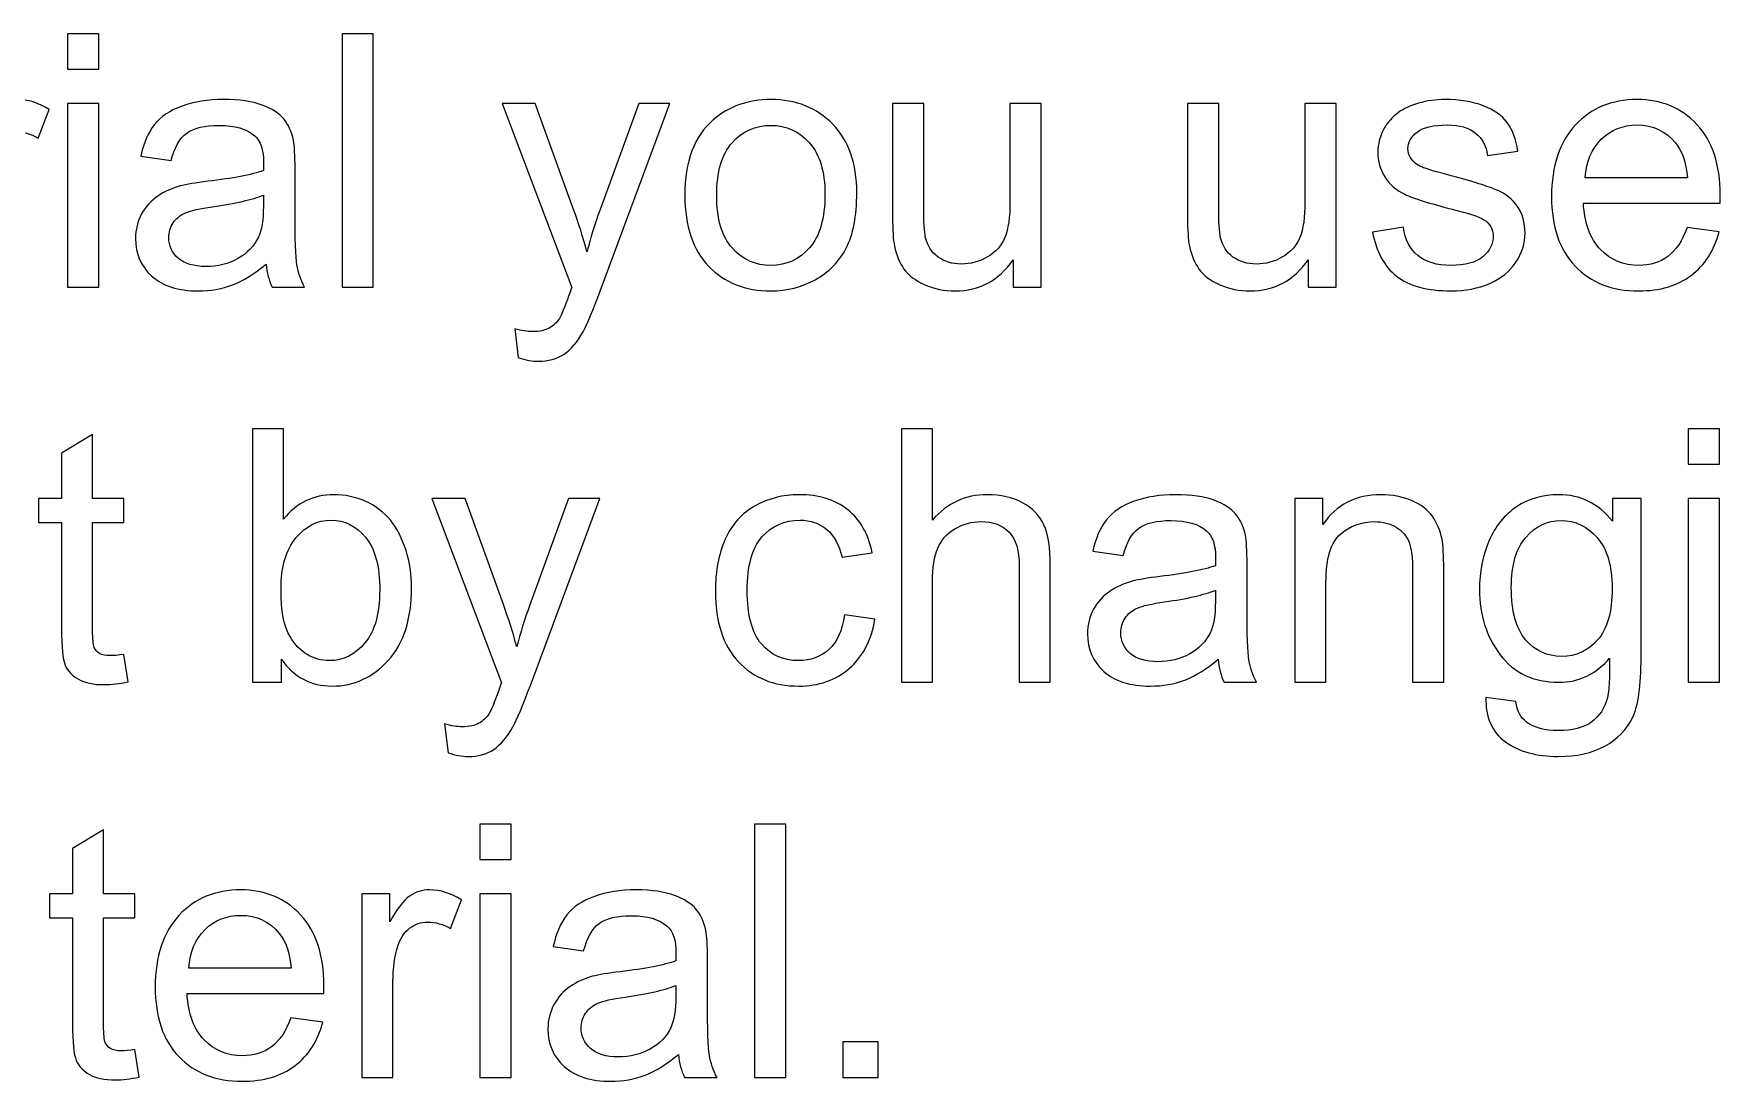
# Model space of a CAD drawing. Header units: millimetres. Extents: x -423 to 423, y -251 to 251.
# Drawn here: x 26.31 to 69.32, y 224 to 250.72 of the extents above; entities that cross this region are included whole.
import ezdxf

# ---------------------------------------------------------------- set-up
doc = ezdxf.new("R2010")
doc.units = ezdxf.units.MM
doc.header["$MEASUREMENT"] = 0
doc.layers.add('Layer 1', color=7, linetype='Continuous')

msp = doc.modelspace()

# ---------------------------------------------------------------- linework, layer by layer
at = {"layer": 'Layer 1', "color": 1}
for points, knots in [([(27.1727, 249.8146), (27.1727, 249.8146), (27.1727, 250.7166), (27.1727, 250.7166), (27.1727, 250.7166), (27.9664, 250.7166), (27.9664, 250.7166), (27.9664, 250.7166), (27.9664, 249.8146), (27.9664, 249.8146), (27.9664, 249.8146), (27.1727, 249.8146), (27.1727, 249.8146)], [0, 0, 0, 0, 0.25, 0.25, 0.25, 0.5, 0.5, 0.5, 0.75, 0.75, 0.75, 1, 1, 1, 1]), ([(34.1756, 244.258), (34.1756, 244.258), (34.1756, 250.7166), (34.1756, 250.7166), (34.1756, 250.7166), (34.9694, 250.7166), (34.9694, 250.7166), (34.9694, 250.7166), (34.9694, 244.258), (34.9694, 244.258), (34.9694, 244.258), (34.1756, 244.258), (34.1756, 244.258)], [0, 0, 0, 0, 0.25, 0.25, 0.25, 0.5, 0.5, 0.5, 0.75, 0.75, 0.75, 1, 1, 1, 1]), ([(24.1598, 244.258), (24.1598, 244.258), (24.1598, 248.9396), (24.1598, 248.9396), (24.1598, 248.9396), (24.8725, 248.9396), (24.8725, 248.9396), (24.8725, 248.9396), (24.8725, 248.2225), (24.8725, 248.2225), (25.0544, 248.5548), (25.2228, 248.7742), (25.3776, 248.8795), (25.5324, 248.9862), (25.7024, 249.0388), (25.8873, 249.0388), (26.1549, 249.0388), (26.427, 248.9547), (26.7036, 248.7878), (26.7036, 248.7878), (26.421, 248.0556), (26.421, 248.0556), (26.2285, 248.1639), (26.0361, 248.218), (25.8437, 248.218), (25.6708, 248.218), (25.5159, 248.1653), (25.3791, 248.0616), (25.2423, 247.9579), (25.1446, 247.8136), (25.086, 247.6286), (24.9972, 247.3475), (24.9536, 247.0393), (24.9536, 246.704), (24.9536, 246.704), (24.9536, 244.258), (24.9536, 244.258), (24.9536, 244.258), (24.1598, 244.258), (24.1598, 244.258)], [0, 0, 0, 0, 0.0769231, 0.0769231, 0.0769231, 0.1538462, 0.1538462, 0.1538462, 0.2307692, 0.2307692, 0.2307692, 0.3076923, 0.3076923, 0.3076923, 0.3846154, 0.3846154, 0.3846154, 0.4615385, 0.4615385, 0.4615385, 0.5384615, 0.5384615, 0.5384615, 0.6153846, 0.6153846, 0.6153846, 0.6923077, 0.6923077, 0.6923077, 0.7692308, 0.7692308, 0.7692308, 0.8461538, 0.8461538, 0.8461538, 0.9230769, 0.9230769, 0.9230769, 1, 1, 1, 1]), ([(27.1727, 244.258), (27.1727, 244.258), (27.1727, 248.9396), (27.1727, 248.9396), (27.1727, 248.9396), (27.9664, 248.9396), (27.9664, 248.9396), (27.9664, 248.9396), (27.9664, 244.258), (27.9664, 244.258), (27.9664, 244.258), (27.1727, 244.258), (27.1727, 244.258)], [0, 0, 0, 0, 0.25, 0.25, 0.25, 0.5, 0.5, 0.5, 0.75, 0.75, 0.75, 1, 1, 1, 1]), ([(32.2346, 244.8443), (31.94, 244.5932), (31.6558, 244.4174), (31.3838, 244.3137), (31.1116, 244.2099), (30.8199, 244.1588), (30.5072, 244.1588), (29.9931, 244.1588), (29.5977, 244.2836), (29.321, 244.5347), (29.0445, 244.7842), (28.9061, 245.1044), (28.9061, 245.4938), (28.9061, 245.7223), (28.9587, 245.9313), (29.0624, 246.1208), (29.1677, 246.3102), (29.3045, 246.4605), (29.4729, 246.5747), (29.6428, 246.689), (29.8323, 246.7762), (30.0442, 246.8348), (30.2006, 246.8754), (30.4366, 246.9145), (30.7508, 246.9536), (31.3913, 247.0288), (31.8648, 247.1205), (32.1671, 247.2257), (32.17, 247.334), (32.1716, 247.4031), (32.1716, 247.4317), (32.1716, 247.7534), (32.0964, 247.9805), (31.946, 248.1127), (31.743, 248.2917), (31.4409, 248.3804), (31.041, 248.3804), (30.6666, 248.3804), (30.39, 248.3142), (30.2126, 248.1834), (30.0337, 248.0526), (29.9029, 247.8211), (29.8172, 247.4873), (29.8172, 247.4873), (29.0414, 247.5956), (29.0414, 247.5956), (29.1121, 247.9278), (29.2279, 248.197), (29.3902, 248.4014), (29.5526, 248.6059), (29.7871, 248.7622), (30.0938, 248.8735), (30.399, 248.9832), (30.7553, 249.0388), (31.1582, 249.0388), (31.5582, 249.0388), (31.8844, 248.9923), (32.1354, 248.8975), (32.385, 248.8028), (32.57, 248.6855), (32.6872, 248.5427), (32.8044, 248.3999), (32.8872, 248.2195), (32.9353, 248.0015), (32.9608, 247.8662), (32.9744, 247.6227), (32.9744, 247.2723), (32.9744, 247.2723), (32.9744, 246.22), (32.9744, 246.22), (32.9744, 245.4848), (32.9909, 245.0202), (33.024, 244.8233), (33.0555, 244.6264), (33.1217, 244.4384), (33.2179, 244.258), (33.2179, 244.258), (32.3881, 244.258), (32.3881, 244.258), (32.3084, 244.4249), (32.2572, 244.6203), (32.2346, 244.8443)], [0, 0, 0, 0, 0.037037, 0.037037, 0.037037, 0.0740741, 0.0740741, 0.0740741, 0.1111111, 0.1111111, 0.1111111, 0.1481481, 0.1481481, 0.1481481, 0.1851852, 0.1851852, 0.1851852, 0.2222222, 0.2222222, 0.2222222, 0.2592593, 0.2592593, 0.2592593, 0.2962963, 0.2962963, 0.2962963, 0.3333333, 0.3333333, 0.3333333, 0.3703704, 0.3703704, 0.3703704, 0.4074074, 0.4074074, 0.4074074, 0.4444444, 0.4444444, 0.4444444, 0.4814815, 0.4814815, 0.4814815, 0.5185185, 0.5185185, 0.5185185, 0.5555556, 0.5555556, 0.5555556, 0.5925926, 0.5925926, 0.5925926, 0.6296296, 0.6296296, 0.6296296, 0.6666667, 0.6666667, 0.6666667, 0.7037037, 0.7037037, 0.7037037, 0.7407407, 0.7407407, 0.7407407, 0.7777778, 0.7777778, 0.7777778, 0.8148148, 0.8148148, 0.8148148, 0.8518519, 0.8518519, 0.8518519, 0.8888889, 0.8888889, 0.8888889, 0.9259259, 0.9259259, 0.9259259, 0.962963, 0.962963, 0.962963, 1, 1, 1, 1]), ([(38.6679, 242.4584), (38.6679, 242.4584), (38.5776, 243.1921), (38.5776, 243.1921), (38.752, 243.1454), (38.9023, 243.1214), (39.0316, 243.1214), (39.2091, 243.1214), (39.3504, 243.1515), (39.4556, 243.2101), (39.5624, 243.2688), (39.6496, 243.3515), (39.7173, 243.4567), (39.7669, 243.5363), (39.848, 243.7333), (39.9592, 244.049), (39.9743, 244.0926), (39.9968, 244.1572), (40.0299, 244.243), (40.0299, 244.243), (38.2529, 248.9396), (38.2529, 248.9396), (38.2529, 248.9396), (39.1009, 248.9396), (39.1009, 248.9396), (39.1009, 248.9396), (40.0781, 246.2365), (40.0781, 246.2365), (40.2058, 245.8952), (40.3186, 245.5344), (40.4193, 245.1555), (40.511, 245.5119), (40.6193, 245.8636), (40.7456, 246.2094), (40.7456, 246.2094), (41.7439, 248.9396), (41.7439, 248.9396), (41.7439, 248.9396), (42.5361, 248.9396), (42.5361, 248.9396), (42.5361, 248.9396), (40.7666, 244.1769), (40.7666, 244.1769), (40.5756, 243.6642), (40.4268, 243.3123), (40.3201, 243.1184), (40.1788, 242.8583), (40.0164, 242.6674), (39.8345, 242.5456), (39.651, 242.4239), (39.4331, 242.3637), (39.1805, 242.3637), (39.0271, 242.3637), (38.8558, 242.3952), (38.6679, 242.4584)], [0, 0, 0, 0, 0.0555556, 0.0555556, 0.0555556, 0.1111111, 0.1111111, 0.1111111, 0.1666667, 0.1666667, 0.1666667, 0.2222222, 0.2222222, 0.2222222, 0.2777778, 0.2777778, 0.2777778, 0.3333333, 0.3333333, 0.3333333, 0.3888889, 0.3888889, 0.3888889, 0.4444444, 0.4444444, 0.4444444, 0.5, 0.5, 0.5, 0.5555556, 0.5555556, 0.5555556, 0.6111111, 0.6111111, 0.6111111, 0.6666667, 0.6666667, 0.6666667, 0.7222222, 0.7222222, 0.7222222, 0.7777778, 0.7777778, 0.7777778, 0.8333333, 0.8333333, 0.8333333, 0.8888889, 0.8888889, 0.8888889, 0.9444444, 0.9444444, 0.9444444, 1, 1, 1, 1]), ([(42.9164, 246.5988), (42.9164, 247.4633), (43.157, 248.1037), (43.6396, 248.5202), (44.041, 248.866), (44.5326, 249.0388), (45.1114, 249.0388), (45.7534, 249.0388), (46.2796, 248.8284), (46.6885, 248.4074), (47.0959, 247.988), (47.3004, 247.4062), (47.3004, 246.665), (47.3004, 246.0636), (47.2102, 245.5916), (47.0298, 245.2472), (46.8494, 244.903), (46.5863, 244.6353), (46.2405, 244.4444), (45.8962, 244.2535), (45.5188, 244.1588), (45.1114, 244.1588), (44.456, 244.1588), (43.9268, 244.3678), (43.5223, 244.7872), (43.1179, 245.2066), (42.9164, 245.811), (42.9164, 246.5988)], [0, 0, 0, 0, 0.1111111, 0.1111111, 0.1111111, 0.2222222, 0.2222222, 0.2222222, 0.3333333, 0.3333333, 0.3333333, 0.4444444, 0.4444444, 0.4444444, 0.5555556, 0.5555556, 0.5555556, 0.6666667, 0.6666667, 0.6666667, 0.7777778, 0.7777778, 0.7777778, 0.8888889, 0.8888889, 0.8888889, 1, 1, 1, 1]), ([(51.2889, 244.258), (51.2889, 244.258), (51.2889, 244.9541), (51.2889, 244.9541), (50.9252, 244.4233), (50.432, 244.1588), (49.8081, 244.1588), (49.533, 244.1588), (49.2759, 244.2114), (49.0368, 244.3166), (48.7978, 244.4233), (48.6204, 244.5556), (48.5046, 244.715), (48.3889, 244.8759), (48.3077, 245.0714), (48.2611, 245.3029), (48.2295, 245.4592), (48.213, 245.7058), (48.213, 246.0425), (48.213, 246.0425), (48.213, 248.9396), (48.213, 248.9396), (48.213, 248.9396), (49.0068, 248.9396), (49.0068, 248.9396), (49.0068, 248.9396), (49.0068, 246.3493), (49.0068, 246.3493), (49.0068, 245.9358), (49.0234, 245.6562), (49.0549, 245.5133), (49.1045, 245.3044), (49.2098, 245.142), (49.3721, 245.0232), (49.533, 244.9045), (49.7315, 244.8443), (49.9689, 244.8443), (50.2065, 244.8443), (50.429, 244.9045), (50.6365, 245.0262), (50.8439, 245.148), (50.9913, 245.3149), (51.0785, 245.5239), (51.1642, 245.7329), (51.2078, 246.038), (51.2078, 246.4365), (51.2078, 246.4365), (51.2078, 248.9396), (51.2078, 248.9396), (51.2078, 248.9396), (52.0016, 248.9396), (52.0016, 248.9396), (52.0016, 248.9396), (52.0016, 244.258), (52.0016, 244.258), (52.0016, 244.258), (51.2889, 244.258), (51.2889, 244.258)], [0, 0, 0, 0, 0.0526316, 0.0526316, 0.0526316, 0.1052632, 0.1052632, 0.1052632, 0.1578947, 0.1578947, 0.1578947, 0.2105263, 0.2105263, 0.2105263, 0.2631579, 0.2631579, 0.2631579, 0.3157895, 0.3157895, 0.3157895, 0.3684211, 0.3684211, 0.3684211, 0.4210526, 0.4210526, 0.4210526, 0.4736842, 0.4736842, 0.4736842, 0.5263158, 0.5263158, 0.5263158, 0.5789474, 0.5789474, 0.5789474, 0.6315789, 0.6315789, 0.6315789, 0.6842105, 0.6842105, 0.6842105, 0.7368421, 0.7368421, 0.7368421, 0.7894737, 0.7894737, 0.7894737, 0.8421053, 0.8421053, 0.8421053, 0.8947368, 0.8947368, 0.8947368, 0.9473684, 0.9473684, 0.9473684, 1, 1, 1, 1]), ([(58.812, 244.258), (58.812, 244.258), (58.812, 244.9541), (58.812, 244.9541), (58.4483, 244.4233), (57.9551, 244.1588), (57.3312, 244.1588), (57.0561, 244.1588), (56.799, 244.2114), (56.5599, 244.3166), (56.3209, 244.4233), (56.1435, 244.5556), (56.0277, 244.715), (55.912, 244.8759), (55.8308, 245.0714), (55.7842, 245.3029), (55.7526, 245.4592), (55.7361, 245.7058), (55.7361, 246.0425), (55.7361, 246.0425), (55.7361, 248.9396), (55.7361, 248.9396), (55.7361, 248.9396), (56.5299, 248.9396), (56.5299, 248.9396), (56.5299, 248.9396), (56.5299, 246.3493), (56.5299, 246.3493), (56.5299, 245.9358), (56.5465, 245.6562), (56.578, 245.5133), (56.6276, 245.3044), (56.7329, 245.142), (56.8952, 245.0232), (57.0561, 244.9045), (57.2546, 244.8443), (57.492, 244.8443), (57.7296, 244.8443), (57.9521, 244.9045), (58.1596, 245.0262), (58.367, 245.148), (58.5144, 245.3149), (58.6016, 245.5239), (58.6873, 245.7329), (58.7309, 246.038), (58.7309, 246.4365), (58.7309, 246.4365), (58.7309, 248.9396), (58.7309, 248.9396), (58.7309, 248.9396), (59.5247, 248.9396), (59.5247, 248.9396), (59.5247, 248.9396), (59.5247, 244.258), (59.5247, 244.258), (59.5247, 244.258), (58.812, 244.258), (58.812, 244.258)], [0, 0, 0, 0, 0.0526316, 0.0526316, 0.0526316, 0.1052632, 0.1052632, 0.1052632, 0.1578947, 0.1578947, 0.1578947, 0.2105263, 0.2105263, 0.2105263, 0.2631579, 0.2631579, 0.2631579, 0.3157895, 0.3157895, 0.3157895, 0.3684211, 0.3684211, 0.3684211, 0.4210526, 0.4210526, 0.4210526, 0.4736842, 0.4736842, 0.4736842, 0.5263158, 0.5263158, 0.5263158, 0.5789474, 0.5789474, 0.5789474, 0.6315789, 0.6315789, 0.6315789, 0.6842105, 0.6842105, 0.6842105, 0.7368421, 0.7368421, 0.7368421, 0.7894737, 0.7894737, 0.7894737, 0.8421053, 0.8421053, 0.8421053, 0.8947368, 0.8947368, 0.8947368, 0.9473684, 0.9473684, 0.9473684, 1, 1, 1, 1]), ([(60.4553, 245.6562), (60.4553, 245.6562), (61.2401, 245.7825), (61.2401, 245.7825), (61.2837, 245.4682), (61.407, 245.2277), (61.6085, 245.0593), (61.8099, 244.8925), (62.0926, 244.8083), (62.4534, 244.8083), (62.8187, 244.8083), (63.0893, 244.8819), (63.2667, 245.0307), (63.4426, 245.1781), (63.5313, 245.3525), (63.5313, 245.5524), (63.5313, 245.7313), (63.4516, 245.8726), (63.2938, 245.9749), (63.1825, 246.0456), (62.9119, 246.1342), (62.4819, 246.244), (61.9016, 246.3898), (61.5002, 246.5162), (61.2747, 246.6229), (61.0507, 246.7311), (60.8808, 246.8784), (60.765, 247.0679), (60.6492, 247.2558), (60.5906, 247.4648), (60.5906, 247.6933), (60.5906, 247.9023), (60.6388, 248.0947), (60.7334, 248.2721), (60.8297, 248.4495), (60.959, 248.5969), (61.1228, 248.7142), (61.2461, 248.8043), (61.4145, 248.881), (61.6264, 248.9441), (61.8399, 249.0073), (62.067, 249.0388), (62.3105, 249.0388), (62.6774, 249.0388), (62.9991, 248.9862), (63.2757, 248.8795), (63.5538, 248.7742), (63.7583, 248.6299), (63.8907, 248.4495), (64.0214, 248.2676), (64.1131, 248.0256), (64.1627, 247.7219), (64.1627, 247.7219), (63.387, 247.6136), (63.387, 247.6136), (63.3524, 247.8571), (63.2501, 248.0481), (63.0818, 248.1849), (62.9134, 248.3217), (62.6758, 248.3894), (62.3676, 248.3894), (62.0053, 248.3894), (61.7453, 248.3292), (61.5904, 248.209), (61.4355, 248.0887), (61.3574, 247.9474), (61.3574, 247.7865), (61.3574, 247.6843), (61.389, 247.591), (61.4536, 247.5084), (61.5182, 247.4241), (61.6189, 247.3535), (61.7573, 247.2979), (61.837, 247.2678), (62.0685, 247.2002), (62.4564, 247.0949), (63.0157, 246.9461), (63.4065, 246.8228), (63.629, 246.7281), (63.8515, 246.6334), (64.0259, 246.4936), (64.1522, 246.3131), (64.28, 246.1312), (64.3432, 245.9057), (64.3432, 245.6351), (64.3432, 245.372), (64.2664, 245.124), (64.1116, 244.8909), (63.9568, 244.6579), (63.7343, 244.4775), (63.4441, 244.3497), (63.1525, 244.2219), (62.8232, 244.1588), (62.4564, 244.1588), (61.849, 244.1588), (61.3845, 244.285), (61.0657, 244.5361), (60.747, 244.7887), (60.5441, 245.1615), (60.4553, 245.6562)], [0, 0, 0, 0, 0.030303, 0.030303, 0.030303, 0.0606061, 0.0606061, 0.0606061, 0.0909091, 0.0909091, 0.0909091, 0.1212121, 0.1212121, 0.1212121, 0.1515152, 0.1515152, 0.1515152, 0.1818182, 0.1818182, 0.1818182, 0.2121212, 0.2121212, 0.2121212, 0.2424242, 0.2424242, 0.2424242, 0.2727273, 0.2727273, 0.2727273, 0.3030303, 0.3030303, 0.3030303, 0.3333333, 0.3333333, 0.3333333, 0.3636364, 0.3636364, 0.3636364, 0.3939394, 0.3939394, 0.3939394, 0.4242424, 0.4242424, 0.4242424, 0.4545455, 0.4545455, 0.4545455, 0.4848485, 0.4848485, 0.4848485, 0.5151515, 0.5151515, 0.5151515, 0.5454545, 0.5454545, 0.5454545, 0.5757576, 0.5757576, 0.5757576, 0.6060606, 0.6060606, 0.6060606, 0.6363636, 0.6363636, 0.6363636, 0.6666667, 0.6666667, 0.6666667, 0.6969697, 0.6969697, 0.6969697, 0.7272727, 0.7272727, 0.7272727, 0.7575758, 0.7575758, 0.7575758, 0.7878788, 0.7878788, 0.7878788, 0.8181818, 0.8181818, 0.8181818, 0.8484848, 0.8484848, 0.8484848, 0.8787879, 0.8787879, 0.8787879, 0.9090909, 0.9090909, 0.9090909, 0.9393939, 0.9393939, 0.9393939, 0.969697, 0.969697, 0.969697, 1, 1, 1, 1]), ([(68.4745, 245.7734), (68.4745, 245.7734), (69.2954, 245.6652), (69.2954, 245.6652), (69.1675, 245.1886), (68.9285, 244.8173), (68.5798, 244.5542), (68.2309, 244.2911), (67.7859, 244.1588), (67.2432, 244.1588), (66.5607, 244.1588), (66.0194, 244.3692), (65.6195, 244.7902), (65.2196, 245.2096), (65.0197, 245.8005), (65.0197, 246.5597), (65.0197, 247.3445), (65.2211, 247.9549), (65.6255, 248.3879), (66.0299, 248.8223), (66.5546, 249.0388), (67.1996, 249.0388), (67.8235, 249.0388), (68.3332, 248.8268), (68.7286, 248.4014), (69.124, 247.9759), (69.3224, 247.3776), (69.3224, 246.6063), (69.3224, 246.5597), (69.3209, 246.4891), (69.3179, 246.3958), (69.3179, 246.3958), (65.8315, 246.3958), (65.8315, 246.3958), (65.8616, 245.8832), (66.0059, 245.4893), (66.2675, 245.2172), (66.5276, 244.9451), (66.8538, 244.8083), (67.2432, 244.8083), (67.5333, 244.8083), (67.7814, 244.8849), (67.9858, 245.0383), (68.1919, 245.1916), (68.3542, 245.4367), (68.4745, 245.7734)], [0, 0, 0, 0, 0.0666667, 0.0666667, 0.0666667, 0.1333333, 0.1333333, 0.1333333, 0.2, 0.2, 0.2, 0.2666667, 0.2666667, 0.2666667, 0.3333333, 0.3333333, 0.3333333, 0.4, 0.4, 0.4, 0.4666667, 0.4666667, 0.4666667, 0.5333333, 0.5333333, 0.5333333, 0.6, 0.6, 0.6, 0.6666667, 0.6666667, 0.6666667, 0.7333333, 0.7333333, 0.7333333, 0.8, 0.8, 0.8, 0.8666667, 0.8666667, 0.8666667, 0.9333333, 0.9333333, 0.9333333, 1, 1, 1, 1]), ([(43.7282, 246.5973), (43.7282, 245.999), (43.8591, 245.5509), (44.1207, 245.2548), (44.3838, 244.9571), (44.713, 244.8083), (45.1114, 244.8083), (45.5054, 244.8083), (45.8331, 244.9571), (46.0962, 245.2562), (46.3578, 245.5554), (46.4885, 246.011), (46.4885, 246.6229), (46.4885, 247.2002), (46.3562, 247.6377), (46.0931, 247.9338), (45.8301, 248.2315), (45.5023, 248.3804), (45.1114, 248.3804), (44.713, 248.3804), (44.3838, 248.233), (44.1207, 247.9368), (43.8591, 247.6406), (43.7282, 247.1942), (43.7282, 246.5973)], [0, 0, 0, 0, 0.125, 0.125, 0.125, 0.25, 0.25, 0.25, 0.375, 0.375, 0.375, 0.5, 0.5, 0.5, 0.625, 0.625, 0.625, 0.75, 0.75, 0.75, 0.875, 0.875, 0.875, 1, 1, 1, 1]), ([(65.8766, 247.0453), (65.8766, 247.0453), (68.4835, 247.0453), (68.4835, 247.0453), (68.4489, 247.4392), (68.3482, 247.7339), (68.1844, 247.9309), (67.9333, 248.236), (67.6055, 248.3894), (67.2041, 248.3894), (66.8402, 248.3894), (66.5351, 248.2676), (66.287, 248.024), (66.0405, 247.7805), (65.9036, 247.4542), (65.8766, 247.0453)], [0, 0, 0, 0, 0.2, 0.2, 0.2, 0.4, 0.4, 0.4, 0.6, 0.6, 0.6, 0.8, 0.8, 0.8, 1, 1, 1, 1]), ([(32.1716, 246.6034), (31.8829, 246.4861), (31.4499, 246.3869), (30.8726, 246.3056), (30.5448, 246.259), (30.3133, 246.2064), (30.178, 246.1478), (30.0427, 246.0891), (29.939, 246.0035), (29.8653, 245.8922), (29.7916, 245.7794), (29.754, 245.6546), (29.754, 245.5164), (29.754, 245.3074), (29.8337, 245.1315), (29.9946, 244.9917), (30.1555, 244.8518), (30.39, 244.7812), (30.6982, 244.7812), (31.0034, 244.7812), (31.2755, 244.8473), (31.5145, 244.9811), (31.7521, 245.1134), (31.928, 245.2954), (32.0392, 245.5254), (32.125, 245.7043), (32.1671, 245.9673), (32.1671, 246.3147), (32.1671, 246.3147), (32.1716, 246.6034), (32.1716, 246.6034)], [0, 0, 0, 0, 0.1, 0.1, 0.1, 0.2, 0.2, 0.2, 0.3, 0.3, 0.3, 0.4, 0.4, 0.4, 0.5, 0.5, 0.5, 0.6, 0.6, 0.6, 0.7, 0.7, 0.7, 0.8, 0.8, 0.8, 0.9, 0.9, 0.9, 1, 1, 1, 1]), ([(28.6061, 234.8887), (28.6061, 234.8887), (28.7143, 234.1881), (28.7143, 234.1881), (28.4919, 234.1415), (28.2919, 234.1175), (28.1175, 234.1175), (27.8303, 234.1175), (27.6079, 234.1626), (27.4485, 234.2543), (27.2906, 234.346), (27.1794, 234.4648), (27.1147, 234.6136), (27.0501, 234.7624), (27.0185, 235.0751), (27.0185, 235.5518), (27.0185, 235.5518), (27.0185, 238.2489), (27.0185, 238.2489), (27.0185, 238.2489), (26.4321, 238.2489), (26.4321, 238.2489), (26.4321, 238.2489), (26.4321, 238.8622), (26.4321, 238.8622), (26.4321, 238.8622), (27.0185, 238.8622), (27.0185, 238.8622), (27.0185, 238.8622), (27.0185, 240.0199), (27.0185, 240.0199), (27.0185, 240.0199), (27.8123, 240.4965), (27.8123, 240.4965), (27.8123, 240.4965), (27.8123, 238.8622), (27.8123, 238.8622), (27.8123, 238.8622), (28.6061, 238.8622), (28.6061, 238.8622), (28.6061, 238.8622), (28.6061, 238.2489), (28.6061, 238.2489), (28.6061, 238.2489), (27.8123, 238.2489), (27.8123, 238.2489), (27.8123, 238.2489), (27.8123, 235.5066), (27.8123, 235.5066), (27.8123, 235.2796), (27.8259, 235.1338), (27.8544, 235.0692), (27.8815, 235.0045), (27.9265, 234.9533), (27.9897, 234.9143), (28.0529, 234.8767), (28.143, 234.8571), (28.2603, 234.8571), (28.3475, 234.8571), (28.4633, 234.8677), (28.6061, 234.8887)], [0, 0, 0, 0, 0.05, 0.05, 0.05, 0.1, 0.1, 0.1, 0.15, 0.15, 0.15, 0.2, 0.2, 0.2, 0.25, 0.25, 0.25, 0.3, 0.3, 0.3, 0.35, 0.35, 0.35, 0.4, 0.4, 0.4, 0.45, 0.45, 0.45, 0.5, 0.5, 0.5, 0.55, 0.55, 0.55, 0.6, 0.6, 0.6, 0.65, 0.65, 0.65, 0.7, 0.7, 0.7, 0.75, 0.75, 0.75, 0.8, 0.8, 0.8, 0.85, 0.85, 0.85, 0.9, 0.9, 0.9, 0.95, 0.95, 0.95, 1, 1, 1, 1]), ([(32.6262, 234.1806), (32.6262, 234.1806), (31.8866, 234.1806), (31.8866, 234.1806), (31.8866, 234.1806), (31.8866, 240.6393), (31.8866, 240.6393), (31.8866, 240.6393), (32.6803, 240.6393), (32.6803, 240.6393), (32.6803, 240.6393), (32.6803, 238.3345), (32.6803, 238.3345), (33.0156, 238.7525), (33.4426, 238.9614), (33.9627, 238.9614), (34.2499, 238.9614), (34.5236, 238.9043), (34.7806, 238.7886), (35.0377, 238.6728), (35.2482, 238.5089), (35.415, 238.2999), (35.5805, 238.0895), (35.7112, 237.837), (35.8045, 237.5408), (35.8992, 237.2461), (35.9458, 236.9289), (35.9458, 236.5921), (35.9458, 235.7923), (35.7474, 235.1729), (35.352, 234.7369), (34.955, 234.2994), (34.4799, 234.0814), (33.9252, 234.0814), (33.3734, 234.0814), (32.9405, 234.3115), (32.6262, 234.7699), (32.6262, 234.7699), (32.6262, 234.1806), (32.6262, 234.1806)], [0, 0, 0, 0, 0.0769231, 0.0769231, 0.0769231, 0.1538462, 0.1538462, 0.1538462, 0.2307692, 0.2307692, 0.2307692, 0.3076923, 0.3076923, 0.3076923, 0.3846154, 0.3846154, 0.3846154, 0.4615385, 0.4615385, 0.4615385, 0.5384615, 0.5384615, 0.5384615, 0.6153846, 0.6153846, 0.6153846, 0.6923077, 0.6923077, 0.6923077, 0.7692308, 0.7692308, 0.7692308, 0.8461538, 0.8461538, 0.8461538, 0.9230769, 0.9230769, 0.9230769, 1, 1, 1, 1]), ([(48.4391, 234.1806), (48.4391, 234.1806), (48.4391, 240.6393), (48.4391, 240.6393), (48.4391, 240.6393), (49.2329, 240.6393), (49.2329, 240.6393), (49.2329, 240.6393), (49.2329, 238.315), (49.2329, 238.315), (49.6012, 238.7465), (50.0658, 238.9614), (50.628, 238.9614), (50.9723, 238.9614), (51.2715, 238.8938), (51.5271, 238.757), (51.7812, 238.6202), (51.963, 238.4323), (52.0728, 238.1917), (52.1826, 237.9512), (52.2367, 237.6009), (52.2367, 237.1438), (52.2367, 237.1438), (52.2367, 234.1806), (52.2367, 234.1806), (52.2367, 234.1806), (51.4429, 234.1806), (51.4429, 234.1806), (51.4429, 234.1806), (51.4429, 237.1409), (51.4429, 237.1409), (51.4429, 237.5363), (51.3572, 237.8249), (51.1873, 238.0053), (51.0159, 238.1857), (50.7754, 238.2759), (50.4627, 238.2759), (50.2297, 238.2759), (50.0102, 238.2158), (49.8042, 238.094), (49.5983, 237.9722), (49.4524, 237.8069), (49.3637, 237.5979), (49.2765, 237.3904), (49.2329, 237.1033), (49.2329, 236.7364), (49.2329, 236.7364), (49.2329, 234.1806), (49.2329, 234.1806), (49.2329, 234.1806), (48.4391, 234.1806), (48.4391, 234.1806)], [0, 0, 0, 0, 0.0588235, 0.0588235, 0.0588235, 0.1176471, 0.1176471, 0.1176471, 0.1764706, 0.1764706, 0.1764706, 0.2352941, 0.2352941, 0.2352941, 0.2941176, 0.2941176, 0.2941176, 0.3529412, 0.3529412, 0.3529412, 0.4117647, 0.4117647, 0.4117647, 0.4705882, 0.4705882, 0.4705882, 0.5294118, 0.5294118, 0.5294118, 0.5882353, 0.5882353, 0.5882353, 0.6470588, 0.6470588, 0.6470588, 0.7058824, 0.7058824, 0.7058824, 0.7647059, 0.7647059, 0.7647059, 0.8235294, 0.8235294, 0.8235294, 0.8823529, 0.8823529, 0.8823529, 0.9411765, 0.9411765, 0.9411765, 1, 1, 1, 1]), ([(68.5067, 239.7372), (68.5067, 239.7372), (68.5067, 240.6393), (68.5067, 240.6393), (68.5067, 240.6393), (69.3005, 240.6393), (69.3005, 240.6393), (69.3005, 240.6393), (69.3005, 239.7372), (69.3005, 239.7372), (69.3005, 239.7372), (68.5067, 239.7372), (68.5067, 239.7372)], [0, 0, 0, 0, 0.25, 0.25, 0.25, 0.5, 0.5, 0.5, 0.75, 0.75, 0.75, 1, 1, 1, 1]), ([(36.8764, 232.381), (36.8764, 232.381), (36.7862, 233.1147), (36.7862, 233.1147), (36.9606, 233.0681), (37.1109, 233.044), (37.2402, 233.044), (37.4177, 233.044), (37.559, 233.0741), (37.6642, 233.1328), (37.771, 233.1914), (37.8582, 233.2741), (37.9258, 233.3793), (37.9754, 233.459), (38.0566, 233.6559), (38.1678, 233.9716), (38.1829, 234.0153), (38.2054, 234.0799), (38.2385, 234.1656), (38.2385, 234.1656), (36.4614, 238.8622), (36.4614, 238.8622), (36.4614, 238.8622), (37.3094, 238.8622), (37.3094, 238.8622), (37.3094, 238.8622), (38.2866, 236.1591), (38.2866, 236.1591), (38.4144, 235.8179), (38.5272, 235.457), (38.6279, 235.0781), (38.7196, 235.4345), (38.8279, 235.7862), (38.9542, 236.132), (38.9542, 236.132), (39.9524, 238.8622), (39.9524, 238.8622), (39.9524, 238.8622), (40.7447, 238.8622), (40.7447, 238.8622), (40.7447, 238.8622), (38.9751, 234.0995), (38.9751, 234.0995), (38.7842, 233.5868), (38.6354, 233.235), (38.5287, 233.0411), (38.3874, 232.7809), (38.225, 232.59), (38.043, 232.4682), (37.8596, 232.3465), (37.6417, 232.2863), (37.389, 232.2863), (37.2357, 232.2863), (37.0644, 232.3179), (36.8764, 232.381)], [0, 0, 0, 0, 0.0555556, 0.0555556, 0.0555556, 0.1111111, 0.1111111, 0.1111111, 0.1666667, 0.1666667, 0.1666667, 0.2222222, 0.2222222, 0.2222222, 0.2777778, 0.2777778, 0.2777778, 0.3333333, 0.3333333, 0.3333333, 0.3888889, 0.3888889, 0.3888889, 0.4444444, 0.4444444, 0.4444444, 0.5, 0.5, 0.5, 0.5555556, 0.5555556, 0.5555556, 0.6111111, 0.6111111, 0.6111111, 0.6666667, 0.6666667, 0.6666667, 0.7222222, 0.7222222, 0.7222222, 0.7777778, 0.7777778, 0.7777778, 0.8333333, 0.8333333, 0.8333333, 0.8888889, 0.8888889, 0.8888889, 0.9444444, 0.9444444, 0.9444444, 1, 1, 1, 1]), ([(46.9868, 235.8945), (46.9868, 235.8945), (47.7626, 235.7862), (47.7626, 235.7862), (47.6769, 235.2525), (47.4604, 234.8362), (47.1101, 234.5339), (46.7598, 234.2318), (46.3284, 234.0814), (45.8187, 234.0814), (45.1797, 234.0814), (44.6656, 234.2904), (44.2777, 234.7083), (43.8883, 235.1263), (43.6943, 235.7246), (43.6943, 236.5034), (43.6943, 237.0086), (43.7785, 237.4491), (43.9454, 237.8279), (44.1123, 238.2052), (44.3664, 238.4894), (44.7092, 238.6774), (45.0505, 238.8667), (45.4217, 238.9614), (45.8247, 238.9614), (46.3314, 238.9614), (46.7478, 238.8337), (47.0696, 238.5766), (47.3928, 238.3195), (47.6002, 237.9542), (47.6904, 237.4821), (47.6904, 237.4821), (46.9237, 237.3649), (46.9237, 237.3649), (46.85, 237.6791), (46.7207, 237.9151), (46.5328, 238.0745), (46.3464, 238.2324), (46.1208, 238.312), (45.8563, 238.312), (45.4563, 238.312), (45.1316, 238.1692), (44.8805, 237.8835), (44.631, 237.5963), (44.5062, 237.1454), (44.5062, 236.526), (44.5062, 235.8976), (44.6264, 235.442), (44.867, 235.1578), (45.109, 234.8737), (45.4233, 234.7309), (45.8096, 234.7309), (46.1224, 234.7309), (46.3825, 234.8256), (46.59, 235.0165), (46.7989, 235.206), (46.9312, 235.4991), (46.9868, 235.8945)], [0, 0, 0, 0, 0.0526316, 0.0526316, 0.0526316, 0.1052632, 0.1052632, 0.1052632, 0.1578947, 0.1578947, 0.1578947, 0.2105263, 0.2105263, 0.2105263, 0.2631579, 0.2631579, 0.2631579, 0.3157895, 0.3157895, 0.3157895, 0.3684211, 0.3684211, 0.3684211, 0.4210526, 0.4210526, 0.4210526, 0.4736842, 0.4736842, 0.4736842, 0.5263158, 0.5263158, 0.5263158, 0.5789474, 0.5789474, 0.5789474, 0.6315789, 0.6315789, 0.6315789, 0.6842105, 0.6842105, 0.6842105, 0.7368421, 0.7368421, 0.7368421, 0.7894737, 0.7894737, 0.7894737, 0.8421053, 0.8421053, 0.8421053, 0.8947368, 0.8947368, 0.8947368, 0.9473684, 0.9473684, 0.9473684, 1, 1, 1, 1]), ([(56.5139, 234.7669), (56.2192, 234.5158), (55.9351, 234.34), (55.663, 234.2363), (55.3909, 234.1326), (55.0992, 234.0814), (54.7865, 234.0814), (54.2724, 234.0814), (53.877, 234.2062), (53.6003, 234.4573), (53.3237, 234.7069), (53.1854, 235.0271), (53.1854, 235.4164), (53.1854, 235.6449), (53.238, 235.8539), (53.3417, 236.0434), (53.447, 236.2328), (53.5838, 236.3831), (53.7522, 236.4973), (53.922, 236.6116), (54.1115, 236.6988), (54.3235, 236.7575), (54.4798, 236.7981), (54.7158, 236.8372), (55.0301, 236.8762), (55.6705, 236.9514), (56.1441, 237.0431), (56.4463, 237.1484), (56.4493, 237.2566), (56.4508, 237.3257), (56.4508, 237.3544), (56.4508, 237.676), (56.3757, 237.9031), (56.2253, 238.0354), (56.0223, 238.2143), (55.7201, 238.303), (55.3202, 238.303), (54.9459, 238.303), (54.6693, 238.2369), (54.4918, 238.106), (54.3129, 237.9752), (54.1822, 237.7437), (54.0964, 237.4099), (54.0964, 237.4099), (53.3206, 237.5182), (53.3206, 237.5182), (53.3914, 237.8504), (53.5071, 238.1196), (53.6695, 238.3241), (53.8319, 238.5285), (54.0663, 238.6849), (54.3731, 238.7961), (54.6782, 238.9059), (55.0346, 238.9614), (55.4375, 238.9614), (55.8374, 238.9614), (56.1637, 238.9149), (56.4147, 238.8201), (56.6642, 238.7254), (56.8492, 238.6081), (56.9665, 238.4654), (57.0837, 238.3225), (57.1664, 238.1421), (57.2145, 237.9241), (57.2401, 237.7888), (57.2536, 237.5453), (57.2536, 237.195), (57.2536, 237.195), (57.2536, 236.1426), (57.2536, 236.1426), (57.2536, 235.4074), (57.2702, 234.9429), (57.3032, 234.7459), (57.3348, 234.549), (57.4009, 234.3611), (57.4971, 234.1806), (57.4971, 234.1806), (56.6673, 234.1806), (56.6673, 234.1806), (56.5876, 234.3475), (56.5365, 234.543), (56.5139, 234.7669)], [0, 0, 0, 0, 0.037037, 0.037037, 0.037037, 0.0740741, 0.0740741, 0.0740741, 0.1111111, 0.1111111, 0.1111111, 0.1481481, 0.1481481, 0.1481481, 0.1851852, 0.1851852, 0.1851852, 0.2222222, 0.2222222, 0.2222222, 0.2592593, 0.2592593, 0.2592593, 0.2962963, 0.2962963, 0.2962963, 0.3333333, 0.3333333, 0.3333333, 0.3703704, 0.3703704, 0.3703704, 0.4074074, 0.4074074, 0.4074074, 0.4444444, 0.4444444, 0.4444444, 0.4814815, 0.4814815, 0.4814815, 0.5185185, 0.5185185, 0.5185185, 0.5555556, 0.5555556, 0.5555556, 0.5925926, 0.5925926, 0.5925926, 0.6296296, 0.6296296, 0.6296296, 0.6666667, 0.6666667, 0.6666667, 0.7037037, 0.7037037, 0.7037037, 0.7407407, 0.7407407, 0.7407407, 0.7777778, 0.7777778, 0.7777778, 0.8148148, 0.8148148, 0.8148148, 0.8518519, 0.8518519, 0.8518519, 0.8888889, 0.8888889, 0.8888889, 0.9259259, 0.9259259, 0.9259259, 0.962963, 0.962963, 0.962963, 1, 1, 1, 1]), ([(58.4729, 234.1806), (58.4729, 234.1806), (58.4729, 238.8622), (58.4729, 238.8622), (58.4729, 238.8622), (59.1855, 238.8622), (59.1855, 238.8622), (59.1855, 238.8622), (59.1855, 238.1977), (59.1855, 238.1977), (59.5283, 238.7074), (60.0244, 238.9614), (60.6724, 238.9614), (60.9551, 238.9614), (61.2137, 238.9104), (61.4497, 238.8096), (61.6857, 238.7089), (61.8631, 238.5751), (61.9803, 238.4113), (62.0976, 238.2474), (62.1803, 238.0519), (62.2269, 237.8264), (62.2555, 237.6791), (62.2705, 237.422), (62.2705, 237.0551), (62.2705, 237.0551), (62.2705, 234.1806), (62.2705, 234.1806), (62.2705, 234.1806), (61.4767, 234.1806), (61.4767, 234.1806), (61.4767, 234.1806), (61.4767, 237.0251), (61.4767, 237.0251), (61.4767, 237.3483), (61.4467, 237.5904), (61.385, 237.7498), (61.3233, 237.9091), (61.2137, 238.0369), (61.0572, 238.1331), (60.9009, 238.2278), (60.716, 238.2759), (60.5055, 238.2759), (60.1688, 238.2759), (59.8786, 238.1692), (59.6335, 237.9542), (59.3885, 237.7407), (59.2667, 237.3333), (59.2667, 236.7349), (59.2667, 236.7349), (59.2667, 234.1806), (59.2667, 234.1806), (59.2667, 234.1806), (58.4729, 234.1806), (58.4729, 234.1806)], [0, 0, 0, 0, 0.0555556, 0.0555556, 0.0555556, 0.1111111, 0.1111111, 0.1111111, 0.1666667, 0.1666667, 0.1666667, 0.2222222, 0.2222222, 0.2222222, 0.2777778, 0.2777778, 0.2777778, 0.3333333, 0.3333333, 0.3333333, 0.3888889, 0.3888889, 0.3888889, 0.4444444, 0.4444444, 0.4444444, 0.5, 0.5, 0.5, 0.5555556, 0.5555556, 0.5555556, 0.6111111, 0.6111111, 0.6111111, 0.6666667, 0.6666667, 0.6666667, 0.7222222, 0.7222222, 0.7222222, 0.7777778, 0.7777778, 0.7777778, 0.8333333, 0.8333333, 0.8333333, 0.8888889, 0.8888889, 0.8888889, 0.9444444, 0.9444444, 0.9444444, 1, 1, 1, 1]), ([(63.344, 233.7927), (63.344, 233.7927), (64.1107, 233.6845), (64.1107, 233.6845), (64.1423, 233.4469), (64.2325, 233.2741), (64.3798, 233.1643), (64.5768, 233.0185), (64.8459, 232.9448), (65.1871, 232.9448), (65.554, 232.9448), (65.8381, 233.0185), (66.0381, 233.1643), (66.2381, 233.3101), (66.3733, 233.5161), (66.444, 233.7792), (66.4846, 233.9401), (66.5042, 234.2784), (66.5012, 234.794), (66.1538, 234.3851), (65.7224, 234.1806), (65.2052, 234.1806), (64.5617, 234.1806), (64.0626, 234.4121), (63.7108, 234.8767), (63.3575, 235.3398), (63.1816, 235.896), (63.1816, 236.544), (63.1816, 236.9905), (63.2628, 237.4024), (63.4237, 237.7798), (63.5845, 238.1572), (63.8191, 238.4473), (64.1257, 238.6533), (64.4325, 238.8592), (64.7933, 238.9614), (65.2082, 238.9614), (65.76, 238.9614), (66.2155, 238.736), (66.5733, 238.2849), (66.5733, 238.2849), (66.5733, 238.8622), (66.5733, 238.8622), (66.5733, 238.8622), (67.304, 238.8622), (67.304, 238.8622), (67.304, 238.8622), (67.304, 234.8196), (67.304, 234.8196), (67.304, 234.0904), (67.2303, 233.5748), (67.0814, 233.2711), (66.9342, 232.9673), (66.6981, 232.7268), (66.3778, 232.551), (66.0561, 232.375), (65.6607, 232.2863), (65.1917, 232.2863), (64.6339, 232.2863), (64.1844, 232.4111), (63.8416, 232.6622), (63.4973, 232.9118), (63.332, 233.2891), (63.344, 233.7927)], [0, 0, 0, 0, 0.047619, 0.047619, 0.047619, 0.0952381, 0.0952381, 0.0952381, 0.1428571, 0.1428571, 0.1428571, 0.1904762, 0.1904762, 0.1904762, 0.2380952, 0.2380952, 0.2380952, 0.2857143, 0.2857143, 0.2857143, 0.3333333, 0.3333333, 0.3333333, 0.3809524, 0.3809524, 0.3809524, 0.4285714, 0.4285714, 0.4285714, 0.4761905, 0.4761905, 0.4761905, 0.5238095, 0.5238095, 0.5238095, 0.5714286, 0.5714286, 0.5714286, 0.6190476, 0.6190476, 0.6190476, 0.6666667, 0.6666667, 0.6666667, 0.7142857, 0.7142857, 0.7142857, 0.7619048, 0.7619048, 0.7619048, 0.8095238, 0.8095238, 0.8095238, 0.8571429, 0.8571429, 0.8571429, 0.9047619, 0.9047619, 0.9047619, 0.952381, 0.952381, 0.952381, 1, 1, 1, 1]), ([(68.5067, 234.1806), (68.5067, 234.1806), (68.5067, 238.8622), (68.5067, 238.8622), (68.5067, 238.8622), (69.3005, 238.8622), (69.3005, 238.8622), (69.3005, 238.8622), (69.3005, 234.1806), (69.3005, 234.1806), (69.3005, 234.1806), (68.5067, 234.1806), (68.5067, 234.1806)], [0, 0, 0, 0, 0.25, 0.25, 0.25, 0.5, 0.5, 0.5, 0.75, 0.75, 0.75, 1, 1, 1, 1]), ([(32.6173, 236.556), (32.6173, 235.9968), (32.6939, 235.5923), (32.8458, 235.3428), (33.0953, 234.9354), (33.4321, 234.7309), (33.8576, 234.7309), (34.2048, 234.7309), (34.504, 234.8812), (34.7551, 235.1819), (35.0076, 235.4826), (35.1339, 235.9306), (35.1339, 236.526), (35.1339, 237.1363), (35.0137, 237.5859), (34.7716, 237.876), (34.5295, 238.1662), (34.2364, 238.312), (33.8936, 238.312), (33.5463, 238.312), (33.2471, 238.1617), (32.9961, 237.861), (32.7435, 237.5603), (32.6173, 237.1258), (32.6173, 236.556)], [0, 0, 0, 0, 0.125, 0.125, 0.125, 0.25, 0.25, 0.25, 0.375, 0.375, 0.375, 0.5, 0.5, 0.5, 0.625, 0.625, 0.625, 0.75, 0.75, 0.75, 0.875, 0.875, 0.875, 1, 1, 1, 1]), ([(63.9934, 236.6012), (63.9934, 235.9893), (64.1152, 235.5427), (64.3588, 235.2616), (64.6038, 234.9805), (64.909, 234.8391), (65.2759, 234.8391), (65.6412, 234.8391), (65.9464, 234.9789), (66.1944, 235.2586), (66.441, 235.5382), (66.5642, 235.9772), (66.5642, 236.5756), (66.5642, 237.1468), (66.4365, 237.5784), (66.1824, 237.8685), (65.9283, 238.1586), (65.6217, 238.303), (65.2638, 238.303), (64.9106, 238.303), (64.6114, 238.1602), (64.3633, 237.8745), (64.1167, 237.5888), (63.9934, 237.1649), (63.9934, 236.6012)], [0, 0, 0, 0, 0.125, 0.125, 0.125, 0.25, 0.25, 0.25, 0.375, 0.375, 0.375, 0.5, 0.5, 0.5, 0.625, 0.625, 0.625, 0.75, 0.75, 0.75, 0.875, 0.875, 0.875, 1, 1, 1, 1]), ([(56.4508, 236.526), (56.1621, 236.4087), (55.7292, 236.3095), (55.1519, 236.2283), (54.8241, 236.1816), (54.5926, 236.1291), (54.4572, 236.0704), (54.322, 236.0118), (54.2182, 235.9261), (54.1446, 235.8148), (54.0709, 235.702), (54.0333, 235.5773), (54.0333, 235.439), (54.0333, 235.23), (54.113, 235.0541), (54.2739, 234.9143), (54.4347, 234.7744), (54.6693, 234.7038), (54.9774, 234.7038), (55.2826, 234.7038), (55.5548, 234.7699), (55.7938, 234.9037), (56.0313, 235.036), (56.2072, 235.218), (56.3185, 235.448), (56.4042, 235.6269), (56.4463, 235.89), (56.4463, 236.2373), (56.4463, 236.2373), (56.4508, 236.526), (56.4508, 236.526)], [0, 0, 0, 0, 0.1, 0.1, 0.1, 0.2, 0.2, 0.2, 0.3, 0.3, 0.3, 0.4, 0.4, 0.4, 0.5, 0.5, 0.5, 0.6, 0.6, 0.6, 0.7, 0.7, 0.7, 0.8, 0.8, 0.8, 0.9, 0.9, 0.9, 1, 1, 1, 1]), ([(37.6904, 229.6599), (37.6904, 229.6599), (37.6904, 230.5619), (37.6904, 230.5619), (37.6904, 230.5619), (38.4842, 230.5619), (38.4842, 230.5619), (38.4842, 230.5619), (38.4842, 229.6599), (38.4842, 229.6599), (38.4842, 229.6599), (37.6904, 229.6599), (37.6904, 229.6599)], [0, 0, 0, 0, 0.25, 0.25, 0.25, 0.5, 0.5, 0.5, 0.75, 0.75, 0.75, 1, 1, 1, 1]), ([(44.6933, 224.1033), (44.6933, 224.1033), (44.6933, 230.5619), (44.6933, 230.5619), (44.6933, 230.5619), (45.4872, 230.5619), (45.4872, 230.5619), (45.4872, 230.5619), (45.4872, 224.1033), (45.4872, 224.1033), (45.4872, 224.1033), (44.6933, 224.1033), (44.6933, 224.1033)], [0, 0, 0, 0, 0.25, 0.25, 0.25, 0.5, 0.5, 0.5, 0.75, 0.75, 0.75, 1, 1, 1, 1]), ([(28.8864, 224.8114), (28.8864, 224.8114), (28.9947, 224.1108), (28.9947, 224.1108), (28.7722, 224.0641), (28.5723, 224.0401), (28.3978, 224.0401), (28.1106, 224.0401), (27.8882, 224.0852), (27.7288, 224.1769), (27.5709, 224.2686), (27.4597, 224.3874), (27.395, 224.5362), (27.3304, 224.6851), (27.2988, 224.9978), (27.2988, 225.4744), (27.2988, 225.4744), (27.2988, 228.1715), (27.2988, 228.1715), (27.2988, 228.1715), (26.7125, 228.1715), (26.7125, 228.1715), (26.7125, 228.1715), (26.7125, 228.7849), (26.7125, 228.7849), (26.7125, 228.7849), (27.2988, 228.7849), (27.2988, 228.7849), (27.2988, 228.7849), (27.2988, 229.9425), (27.2988, 229.9425), (27.2988, 229.9425), (28.0927, 230.4191), (28.0927, 230.4191), (28.0927, 230.4191), (28.0927, 228.7849), (28.0927, 228.7849), (28.0927, 228.7849), (28.8864, 228.7849), (28.8864, 228.7849), (28.8864, 228.7849), (28.8864, 228.1715), (28.8864, 228.1715), (28.8864, 228.1715), (28.0927, 228.1715), (28.0927, 228.1715), (28.0927, 228.1715), (28.0927, 225.4292), (28.0927, 225.4292), (28.0927, 225.2023), (28.1062, 225.0564), (28.1348, 224.9918), (28.1618, 224.9271), (28.2069, 224.876), (28.27, 224.8369), (28.3332, 224.7994), (28.4234, 224.7798), (28.5406, 224.7798), (28.6278, 224.7798), (28.7436, 224.7903), (28.8864, 224.8114)], [0, 0, 0, 0, 0.05, 0.05, 0.05, 0.1, 0.1, 0.1, 0.15, 0.15, 0.15, 0.2, 0.2, 0.2, 0.25, 0.25, 0.25, 0.3, 0.3, 0.3, 0.35, 0.35, 0.35, 0.4, 0.4, 0.4, 0.45, 0.45, 0.45, 0.5, 0.5, 0.5, 0.55, 0.55, 0.55, 0.6, 0.6, 0.6, 0.65, 0.65, 0.65, 0.7, 0.7, 0.7, 0.75, 0.75, 0.75, 0.8, 0.8, 0.8, 0.85, 0.85, 0.85, 0.9, 0.9, 0.9, 0.95, 0.95, 0.95, 1, 1, 1, 1]), ([(32.863, 225.6187), (32.863, 225.6187), (33.6839, 225.5105), (33.6839, 225.5105), (33.556, 225.0338), (33.317, 224.6626), (32.9682, 224.3994), (32.6194, 224.1363), (32.1744, 224.004), (31.6317, 224.004), (30.9492, 224.004), (30.4079, 224.2145), (30.008, 224.6355), (29.6081, 225.0549), (29.4081, 225.6457), (29.4081, 226.405), (29.4081, 227.1898), (29.6096, 227.8002), (30.014, 228.2331), (30.4184, 228.6676), (30.9431, 228.8841), (31.5881, 228.8841), (32.212, 228.8841), (32.7217, 228.6721), (33.1171, 228.2467), (33.5125, 227.8212), (33.7109, 227.2229), (33.7109, 226.4516), (33.7109, 226.405), (33.7094, 226.3343), (33.7064, 226.2411), (33.7064, 226.2411), (30.22, 226.2411), (30.22, 226.2411), (30.2501, 225.7285), (30.3944, 225.3345), (30.656, 225.0625), (30.9161, 224.7903), (31.2423, 224.6535), (31.6317, 224.6535), (31.9218, 224.6535), (32.1699, 224.7301), (32.3743, 224.8836), (32.5804, 225.0369), (32.7427, 225.2819), (32.863, 225.6187)], [0, 0, 0, 0, 0.0666667, 0.0666667, 0.0666667, 0.1333333, 0.1333333, 0.1333333, 0.2, 0.2, 0.2, 0.2666667, 0.2666667, 0.2666667, 0.3333333, 0.3333333, 0.3333333, 0.4, 0.4, 0.4, 0.4666667, 0.4666667, 0.4666667, 0.5333333, 0.5333333, 0.5333333, 0.6, 0.6, 0.6, 0.6666667, 0.6666667, 0.6666667, 0.7333333, 0.7333333, 0.7333333, 0.8, 0.8, 0.8, 0.8666667, 0.8666667, 0.8666667, 0.9333333, 0.9333333, 0.9333333, 1, 1, 1, 1]), ([(34.6776, 224.1033), (34.6776, 224.1033), (34.6776, 228.7849), (34.6776, 228.7849), (34.6776, 228.7849), (35.3902, 228.7849), (35.3902, 228.7849), (35.3902, 228.7849), (35.3902, 228.0678), (35.3902, 228.0678), (35.5721, 228.4), (35.7405, 228.6195), (35.8954, 228.7248), (36.0502, 228.8315), (36.2201, 228.8841), (36.405, 228.8841), (36.6727, 228.8841), (36.9448, 228.7999), (37.2214, 228.6331), (37.2214, 228.6331), (36.9387, 227.9009), (36.9387, 227.9009), (36.7463, 228.0092), (36.5538, 228.0633), (36.3615, 228.0633), (36.1885, 228.0633), (36.0337, 228.0106), (35.8969, 227.9069), (35.7601, 227.8031), (35.6624, 227.6588), (35.6037, 227.4739), (35.515, 227.1928), (35.4714, 226.8846), (35.4714, 226.5493), (35.4714, 226.5493), (35.4714, 224.1033), (35.4714, 224.1033), (35.4714, 224.1033), (34.6776, 224.1033), (34.6776, 224.1033)], [0, 0, 0, 0, 0.0769231, 0.0769231, 0.0769231, 0.1538462, 0.1538462, 0.1538462, 0.2307692, 0.2307692, 0.2307692, 0.3076923, 0.3076923, 0.3076923, 0.3846154, 0.3846154, 0.3846154, 0.4615385, 0.4615385, 0.4615385, 0.5384615, 0.5384615, 0.5384615, 0.6153846, 0.6153846, 0.6153846, 0.6923077, 0.6923077, 0.6923077, 0.7692308, 0.7692308, 0.7692308, 0.8461538, 0.8461538, 0.8461538, 0.9230769, 0.9230769, 0.9230769, 1, 1, 1, 1]), ([(42.7524, 224.6896), (42.4578, 224.4385), (42.1736, 224.2626), (41.9015, 224.1589), (41.6294, 224.0552), (41.3377, 224.004), (41.025, 224.004), (40.5109, 224.004), (40.1155, 224.1288), (39.8388, 224.3799), (39.5622, 224.6295), (39.4239, 224.9497), (39.4239, 225.3391), (39.4239, 225.5676), (39.4765, 225.7766), (39.5802, 225.966), (39.6855, 226.1554), (39.8223, 226.3058), (39.9907, 226.42), (40.1606, 226.5343), (40.35, 226.6215), (40.562, 226.6801), (40.7183, 226.7207), (40.9543, 226.7598), (41.2686, 226.7988), (41.909, 226.874), (42.3826, 226.9657), (42.6848, 227.071), (42.6878, 227.1792), (42.6893, 227.2484), (42.6893, 227.277), (42.6893, 227.5987), (42.6142, 227.8257), (42.4638, 227.958), (42.2608, 228.1369), (41.9586, 228.2256), (41.5587, 228.2256), (41.1844, 228.2256), (40.9078, 228.1595), (40.7303, 228.0287), (40.5514, 227.8978), (40.4207, 227.6663), (40.3349, 227.3326), (40.3349, 227.3326), (39.5592, 227.4408), (39.5592, 227.4408), (39.6299, 227.7731), (39.7456, 228.0422), (39.908, 228.2467), (40.0704, 228.4512), (40.3049, 228.6075), (40.6116, 228.7187), (40.9167, 228.8285), (41.2731, 228.8841), (41.676, 228.8841), (42.0759, 228.8841), (42.4022, 228.8375), (42.6532, 228.7428), (42.9028, 228.6481), (43.0877, 228.5308), (43.205, 228.388), (43.3222, 228.2452), (43.405, 228.0647), (43.453, 227.8468), (43.4786, 227.7114), (43.4922, 227.4679), (43.4922, 227.1176), (43.4922, 227.1176), (43.4922, 226.0652), (43.4922, 226.0652), (43.4922, 225.33), (43.5087, 224.8655), (43.5418, 224.6685), (43.5733, 224.4716), (43.6394, 224.2837), (43.7357, 224.1033), (43.7357, 224.1033), (42.9058, 224.1033), (42.9058, 224.1033), (42.8261, 224.2701), (42.775, 224.4656), (42.7524, 224.6896)], [0, 0, 0, 0, 0.037037, 0.037037, 0.037037, 0.0740741, 0.0740741, 0.0740741, 0.1111111, 0.1111111, 0.1111111, 0.1481481, 0.1481481, 0.1481481, 0.1851852, 0.1851852, 0.1851852, 0.2222222, 0.2222222, 0.2222222, 0.2592593, 0.2592593, 0.2592593, 0.2962963, 0.2962963, 0.2962963, 0.3333333, 0.3333333, 0.3333333, 0.3703704, 0.3703704, 0.3703704, 0.4074074, 0.4074074, 0.4074074, 0.4444444, 0.4444444, 0.4444444, 0.4814815, 0.4814815, 0.4814815, 0.5185185, 0.5185185, 0.5185185, 0.5555556, 0.5555556, 0.5555556, 0.5925926, 0.5925926, 0.5925926, 0.6296296, 0.6296296, 0.6296296, 0.6666667, 0.6666667, 0.6666667, 0.7037037, 0.7037037, 0.7037037, 0.7407407, 0.7407407, 0.7407407, 0.7777778, 0.7777778, 0.7777778, 0.8148148, 0.8148148, 0.8148148, 0.8518519, 0.8518519, 0.8518519, 0.8888889, 0.8888889, 0.8888889, 0.9259259, 0.9259259, 0.9259259, 0.962963, 0.962963, 0.962963, 1, 1, 1, 1]), ([(37.6904, 224.1033), (37.6904, 224.1033), (37.6904, 228.7849), (37.6904, 228.7849), (37.6904, 228.7849), (38.4842, 228.7849), (38.4842, 228.7849), (38.4842, 228.7849), (38.4842, 224.1033), (38.4842, 224.1033), (38.4842, 224.1033), (37.6904, 224.1033), (37.6904, 224.1033)], [0, 0, 0, 0, 0.25, 0.25, 0.25, 0.5, 0.5, 0.5, 0.75, 0.75, 0.75, 1, 1, 1, 1]), ([(30.2651, 226.8906), (30.2651, 226.8906), (32.872, 226.8906), (32.872, 226.8906), (32.8374, 227.2845), (32.7367, 227.5792), (32.5729, 227.7761), (32.3218, 228.0813), (31.994, 228.2347), (31.5926, 228.2347), (31.2287, 228.2347), (30.9236, 228.1129), (30.6755, 227.8693), (30.429, 227.6258), (30.2921, 227.2995), (30.2651, 226.8906)], [0, 0, 0, 0, 0.2, 0.2, 0.2, 0.4, 0.4, 0.4, 0.6, 0.6, 0.6, 0.8, 0.8, 0.8, 1, 1, 1, 1]), ([(42.6893, 226.4486), (42.4007, 226.3313), (41.9677, 226.2321), (41.3904, 226.1509), (41.0626, 226.1043), (40.8311, 226.0517), (40.6957, 225.993), (40.5605, 225.9344), (40.4567, 225.8487), (40.3831, 225.7374), (40.3094, 225.6247), (40.2718, 225.4999), (40.2718, 225.3616), (40.2718, 225.1526), (40.3515, 224.9767), (40.5124, 224.8369), (40.6732, 224.6971), (40.9078, 224.6264), (41.2159, 224.6264), (41.5211, 224.6264), (41.7933, 224.6926), (42.0323, 224.8264), (42.2698, 224.9587), (42.4457, 225.1406), (42.557, 225.3707), (42.6427, 225.5496), (42.6848, 225.8126), (42.6848, 226.1599), (42.6848, 226.1599), (42.6893, 226.4486), (42.6893, 226.4486)], [0, 0, 0, 0, 0.1, 0.1, 0.1, 0.2, 0.2, 0.2, 0.3, 0.3, 0.3, 0.4, 0.4, 0.4, 0.5, 0.5, 0.5, 0.6, 0.6, 0.6, 0.7, 0.7, 0.7, 0.8, 0.8, 0.8, 0.9, 0.9, 0.9, 1, 1, 1, 1]), ([(46.941, 224.1033), (46.941, 224.1033), (46.941, 225.0053), (46.941, 225.0053), (46.941, 225.0053), (47.843, 225.0053), (47.843, 225.0053), (47.843, 225.0053), (47.843, 224.1033), (47.843, 224.1033), (47.843, 224.1033), (46.941, 224.1033), (46.941, 224.1033)], [0, 0, 0, 0, 0.25, 0.25, 0.25, 0.5, 0.5, 0.5, 0.75, 0.75, 0.75, 1, 1, 1, 1])]:
    msp.add_open_spline(points, degree=3, knots=knots, dxfattribs=at)

doc.saveas('drawing.dxf')
